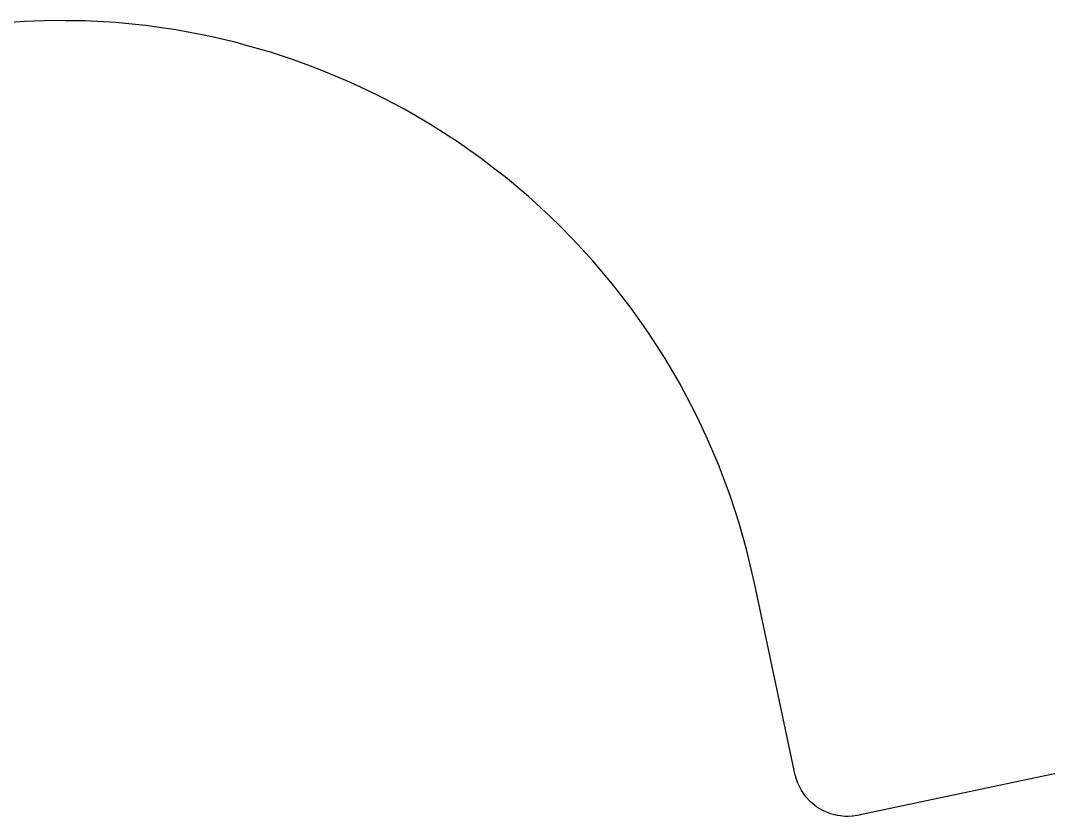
# Model space of a CAD drawing. Extents: x 84 to 209, y -139 to -58.
# Drawn here: x 147.15 to 177.15, y -139.05 to -115.81 of the extents above; entities that cross this region are included whole.
import ezdxf

# ---------------------------------------------------------------- set-up
doc = ezdxf.new("R2010")
doc.units = 0
doc.layers.add('BLACK', color=7, linetype='CONTINUOUS')

msp = doc.modelspace()

# ---------------------------------------------------------------- linework, layer by layer
at = {"layer": 'BLACK', "linetype": 'CONTINUOUS'}
for p, q in [((147.26, -115.84), (146.375, -115.904)), ((147.261, -115.839), (147.26, -115.84)), ((148.145, -115.813), (147.261, -115.839)), ((147.261, -115.839), (147.261, -115.839)), ((148.146, -115.813), (148.145, -115.813)), ((148.145, -115.813), (148.145, -115.813)), ((148.148, -115.813), (148.146, -115.813)), ((148.464, -115.817), (148.148, -115.813)), ((148.148, -115.813), (148.148, -115.813)), ((149.033, -115.824), (148.464, -115.817)), ((149.035, -115.824), (149.033, -115.824)), ((149.918, -115.874), (149.035, -115.824)), ((149.035, -115.824), (149.035, -115.824)), ((149.919, -115.874), (149.918, -115.874)), ((149.918, -115.874), (149.918, -115.874)), ((149.92, -115.874), (149.919, -115.874)), ((150.8, -115.961), (149.92, -115.874)), ((149.92, -115.874), (149.92, -115.874)), ((150.802, -115.961), (150.8, -115.961)), ((150.8, -115.961), (150.8, -115.961)), ((150.803, -115.961), (150.802, -115.961)), ((151.123, -116.007), (150.803, -115.961)), ((150.803, -115.961), (150.803, -115.961)), ((151.68, -116.086), (151.123, -116.007)), ((151.681, -116.086), (151.68, -116.086)), ((152.55, -116.248), (151.681, -116.086)), ((151.681, -116.086), (151.681, -116.086)), ((152.552, -116.248), (152.55, -116.248)), ((152.55, -116.248), (152.55, -116.248)), ((153.416, -116.448), (152.552, -116.248)), ((153.772, -116.547), (153.416, -116.448)), ((154.269, -116.685), (153.772, -116.547)), ((154.271, -116.685), (154.269, -116.685)), ((154.269, -116.685), (154.269, -116.685)), ((154.272, -116.685), (154.271, -116.685)), ((154.472, -116.75), (154.272, -116.685)), ((154.272, -116.685), (154.272, -116.685)), ((155.115, -116.958), (154.472, -116.75)), ((155.116, -116.958), (155.115, -116.958)), ((155.488, -117.097), (155.116, -116.958)), ((155.116, -116.958), (155.116, -116.958)), ((155.946, -117.267), (155.488, -117.097)), ((155.947, -117.267), (155.946, -117.267)), ((156.762, -117.611), (155.947, -117.267)), ((155.947, -117.267), (155.947, -117.267)), ((156.763, -117.611), (156.762, -117.611)), ((157.565, -117.99), (156.763, -117.611)), ((157.567, -117.991), (157.565, -117.99)), ((158.24, -118.345), (157.567, -117.991)), ((157.567, -117.991), (157.567, -117.991)), ((158.35, -118.403), (158.24, -118.345)), ((158.351, -118.404), (158.35, -118.403)), ((159.116, -118.849), (158.351, -118.404)), ((158.351, -118.404), (158.351, -118.404)), ((159.116, -118.849), (159.116, -118.849)), ((159.117, -118.85), (159.116, -118.849)), ((159.741, -119.25), (159.117, -118.85)), ((159.863, -119.328), (159.741, -119.25)), ((160.589, -119.839), (159.863, -119.328)), ((160.918, -120.092), (160.589, -119.839)), ((161.19, -120.301), (160.918, -120.092)), ((161.292, -120.38), (161.19, -120.301)), ((161.971, -120.95), (161.292, -120.38)), ((162.194, -121.155), (161.971, -120.95)), ((162.624, -121.549), (162.194, -121.155)), ((162.625, -121.55), (162.624, -121.549)), ((162.624, -121.549), (162.624, -121.549)), ((162.626, -121.55), (162.625, -121.55)), ((162.875, -121.799), (162.626, -121.55)), ((162.626, -121.55), (162.626, -121.55)), ((163.253, -122.176), (162.875, -121.799)), ((163.541, -122.49), (163.253, -122.176)), ((163.852, -122.828), (163.541, -122.49)), ((163.853, -122.829), (163.852, -122.828)), ((163.852, -122.828), (163.852, -122.828)), ((164.425, -123.507), (163.853, -122.829)), ((164.967, -124.209), (164.425, -123.507)), ((165.479, -124.934), (164.967, -124.209)), ((165.959, -125.68), (165.479, -124.934)), ((165.959, -125.681), (165.959, -125.68)), ((166.406, -126.444), (165.959, -125.681)), ((165.959, -125.681), (165.959, -125.681)), ((166.406, -126.445), (166.406, -126.444)), ((166.406, -126.444), (166.406, -126.444)), ((166.407, -126.447), (166.406, -126.445)), ((166.82, -127.228), (166.407, -126.447)), ((166.821, -127.23), (166.82, -127.228)), ((166.82, -127.228), (166.82, -127.228)), ((166.964, -127.532), (166.821, -127.23)), ((167.163, -127.951), (166.964, -127.532)), ((167.201, -128.031), (167.163, -127.951)), ((167.202, -128.032), (167.201, -128.031)), ((167.259, -128.167), (167.202, -128.032)), ((167.202, -128.032), (167.202, -128.032)), ((167.547, -128.848), (167.259, -128.167)), ((167.547, -128.849), (167.547, -128.848)), ((167.694, -129.241), (167.547, -128.849)), ((167.547, -128.849), (167.547, -128.849)), ((167.857, -129.679), (167.694, -129.241)), ((167.858, -129.68), (167.857, -129.679)), ((167.985, -130.069), (167.858, -129.68)), ((167.858, -129.68), (167.858, -129.68)), ((168.132, -130.522), (167.985, -130.069)), ((168.132, -130.523), (168.132, -130.522)), ((168.345, -131.286), (168.132, -130.523)), ((168.132, -130.523), (168.132, -130.523)), ((168.37, -131.376), (168.345, -131.286)), ((168.57, -132.235), (168.37, -131.376)), ((168.57, -132.237), (168.57, -132.235)), ((168.572, -132.24), (168.57, -132.237)), ((168.574, -132.252), (168.572, -132.24)), ((168.574, -132.257), (168.574, -132.252)), ((168.575, -132.272), (168.574, -132.257)), ((168.574, -132.257), (168.574, -132.257)), ((168.578, -132.293), (168.575, -132.272)), ((168.733, -133.021), (168.578, -132.293)), ((169.761, -137.842), (168.733, -133.021)), ((184.603, -136.261), (171.707, -138.995)), ((169.767, -137.862), (169.761, -137.842)), ((169.775, -137.882), (169.767, -137.862)), ((169.776, -137.89), (169.775, -137.882)), ((169.778, -137.898), (169.776, -137.89)), ((169.781, -137.916), (169.778, -137.898)), ((169.834, -138.079), (169.781, -137.916)), ((169.841, -138.095), (169.834, -138.079)), ((169.931, -138.278), (169.841, -138.095)), ((169.941, -138.293), (169.931, -138.278)), ((170.056, -138.461), (169.941, -138.293)), ((170.067, -138.475), (170.056, -138.461)), ((170.205, -138.625), (170.067, -138.475)), ((170.218, -138.637), (170.205, -138.625)), ((170.335, -138.732), (170.218, -138.637)), ((170.376, -138.766), (170.335, -138.732)), ((170.391, -138.776), (170.376, -138.766)), ((170.565, -138.881), (170.391, -138.776)), ((170.581, -138.889), (170.565, -138.881)), ((170.769, -138.968), (170.581, -138.889)), ((170.786, -138.973), (170.769, -138.968)), ((170.983, -139.025), (170.786, -138.973)), ((171.001, -139.028), (170.983, -139.025)), ((171.085, -139.037), (171.001, -139.028)), ((171.203, -139.051), (171.085, -139.037)), ((171.221, -139.051), (171.203, -139.051)), ((171.311, -139.049), (171.221, -139.051)), ((171.424, -139.045), (171.311, -139.049)), ((171.442, -139.043), (171.424, -139.045)), ((171.568, -139.021), (171.442, -139.043)), ((171.618, -139.013), (171.568, -139.021)), ((171.642, -139.006), (171.618, -139.013)), ((171.656, -139), (171.642, -139.006)), ((171.665, -138.999), (171.656, -139)), ((171.692, -138.997), (171.665, -138.999)), ((171.665, -138.999), (171.665, -138.999)), ((171.707, -138.995), (171.692, -138.997))]:
    msp.add_line(p, q, dxfattribs=at)

doc.saveas('drawing.dxf')
